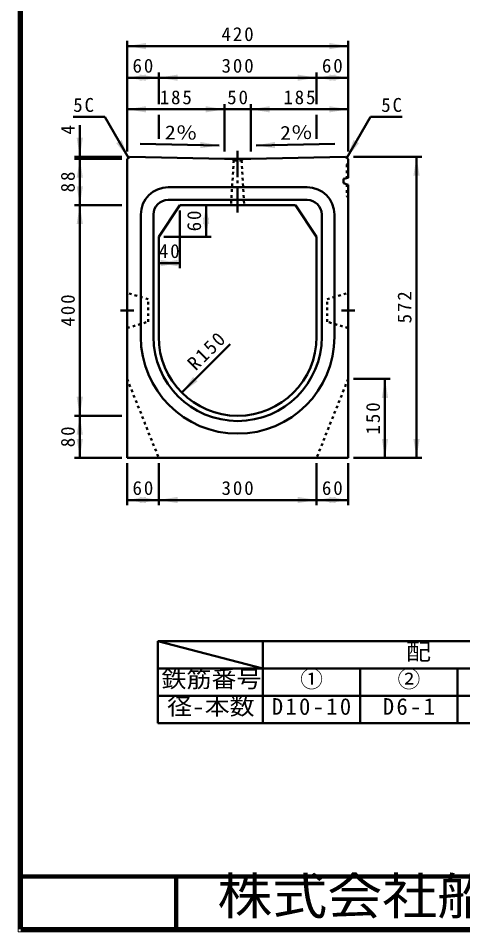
# Model space of a CAD drawing. Units: millimetres, scale not verified. Extents: x 100 to 4105, y 100 to 2870.
# Drawn here: x 100 to 945, y 100 to 1835 of the extents above; entities that cross this region are included whole.
import ezdxf
from ezdxf.enums import TextEntityAlignment as Align

# ---------------------------------------------------------------- set-up
doc = ezdxf.new("R2010")
doc.units = ezdxf.units.MM
doc.header["$LTSCALE"] = 5
for name, pattern in [('USER1', [2.2, 1, -1.2]), ('USER2', [6.847826, 4.565218, -2.282608]), ('USER3', [13.4, 10, -1.2, 1, -1.2])]:
    doc.linetypes.add(name, pattern=pattern)
doc.layers.add('V-nasSTD', color=7, linetype='Continuous', lineweight=50)
doc.styles.add('ＭＳ ゴシック', font='')
doc.styles.get('ＭＳ ゴシック').set_extended_font_data('MS Gothic')

msp = doc.modelspace()

# ---------------------------------------------------------------- hatches: boundary and pattern name
at = {"layer": 'V-nasSTD'}
for points in [[(342.949, 1787.893), (306.949, 1781.893), (342.949, 1775.893)], [(690.949, 1775.893), (726.949, 1781.893), (690.949, 1787.893)], [(342.949, 1727.893), (306.949, 1721.893), (342.949, 1715.893)], [(330.949, 1715.893), (366.949, 1721.893), (330.949, 1727.893)], [(402.949, 1727.893), (366.949, 1721.893), (402.949, 1715.893)], [(630.949, 1715.893), (666.949, 1721.893), (630.949, 1727.893)], [(702.949, 1727.893), (666.949, 1721.893), (702.949, 1715.893)], [(690.949, 1715.893), (726.949, 1721.893), (690.949, 1727.893)], [(342.949, 1667.893), (306.949, 1661.893), (342.949, 1655.893)], [(455.949, 1655.893), (491.949, 1661.893), (455.949, 1667.893)], [(577.949, 1667.893), (541.949, 1661.893), (577.949, 1655.893)], [(690.949, 1655.893), (726.949, 1661.893), (690.949, 1667.893)], [(210.949, 1607.893), (216.949, 1571.893), (222.949, 1607.893)], [(296.645, 1603.57), (309.449, 1569.393), (286.253, 1597.57)], [(446.059, 1599.989), (481.921, 1593.212), (445.799, 1587.991)], [(587.84, 1599.989), (551.978, 1593.212), (588.099, 1587.991)], [(737.253, 1603.57), (724.449, 1569.393), (747.645, 1597.57)], [(222.949, 1531.893), (216.949, 1567.893), (210.949, 1531.893)], [(862.949, 1535.893), (856.949, 1571.893), (850.949, 1535.893)], [(210.949, 1515.893), (216.949, 1479.893), (222.949, 1515.893)], [(222.949, 1443.893), (216.949, 1479.893), (210.949, 1443.893)], [(462.949, 1443.893), (456.949, 1479.893), (450.949, 1443.893)], [(450.949, 1455.893), (456.949, 1419.893), (462.949, 1455.893)], [(402.949, 1375.893), (366.949, 1369.893), (402.949, 1363.893)], [(370.949, 1363.893), (406.949, 1369.893), (370.949, 1375.893)], [(432.096, 1153.525), (410.883, 1123.827), (440.582, 1145.04)], [(802.949, 1113.893), (796.949, 1149.893), (790.949, 1113.893)], [(210.949, 1115.893), (216.949, 1079.893), (222.949, 1115.893)], [(222.949, 1043.893), (216.949, 1079.893), (210.949, 1043.893)], [(210.949, 1035.893), (216.949, 999.893), (222.949, 1035.893)], [(790.949, 1035.893), (796.949, 999.893), (802.949, 1035.893)], [(850.949, 1035.893), (856.949, 999.893), (862.949, 1035.893)], [(342.949, 925.893), (306.949, 919.893), (342.949, 913.893)], [(330.949, 913.893), (366.949, 919.893), (330.949, 925.893)], [(402.949, 925.893), (366.949, 919.893), (402.949, 913.893)], [(630.949, 913.893), (666.949, 919.893), (630.949, 925.893)], [(702.949, 925.893), (666.949, 919.893), (702.949, 913.893)], [(690.949, 913.893), (726.949, 919.893), (690.949, 925.893)]]:
    msp.add_hatch(color=256, dxfattribs=at).paths.add_polyline_path(points)

# ---------------------------------------------------------------- linework, layer by layer
at = {"layer": 'V-nasSTD', "lineweight": 100}
for p, q in [((105, 2865), (105, 105)), ((105, 205), (4100, 205)), ((400, 205), (400, 105)), ((105, 105), (4100, 105))]:
    msp.add_line(p, q, dxfattribs=at)
at = {"layer": 'V-nasSTD'}
for p, q in [((306.949, 1581.893), (306.949, 1791.893)), ((726.949, 1581.893), (726.949, 1791.893)), ((306.949, 1781.893), (726.949, 1781.893)), ((306.949, 1721.893), (366.949, 1721.893)), ((366.949, 1671.893), (366.949, 1731.893)), ((366.949, 1721.893), (666.949, 1721.893)), ((666.949, 1671.893), (666.949, 1731.893)), ((666.949, 1721.893), (726.949, 1721.893)), ((491.949, 1581.893), (491.949, 1671.893)), ((541.949, 1581.893), (541.949, 1671.893)), ((306.949, 1661.893), (491.949, 1661.893)), ((366.949, 1651.493), (366.949, 1605.493)), ((491.949, 1661.893), (541.949, 1661.893)), ((541.949, 1661.893), (726.949, 1661.893)), ((666.949, 1651.493), (666.949, 1605.493)), ((264.449, 1647.335), (204.449, 1647.335)), ((216.949, 1631.893), (216.949, 1571.893)), ((264.449, 1647.335), (309.449, 1569.393)), ((769.449, 1647.335), (724.449, 1569.393)), ((769.449, 1647.335), (829.449, 1647.335)), ((481.921, 1593.212), (331.956, 1596.454)), ((551.978, 1593.212), (701.943, 1596.454)), ((296.949, 1571.893), (206.949, 1571.893)), ((296.949, 1567.893), (206.949, 1567.893)), ((216.949, 1567.893), (216.949, 1571.893)), ((216.949, 1479.893), (216.949, 1567.893)), ((311.949, 1571.893), (306.949, 1566.893)), ((306.949, 999.893), (306.949, 1566.893)), ((491.949, 1567.893), (311.949, 1571.893)), ((491.949, 1567.893), (541.949, 1567.893)), ((541.949, 1567.893), (721.949, 1571.893)), ((721.949, 1571.893), (726.949, 1566.893)), ((726.949, 1566.893), (726.949, 1531.908)), ((736.949, 1571.893), (866.949, 1571.893)), ((856.949, 999.893), (856.949, 1571.893)), ((717.949, 1529.893), (726.949, 1531.908)), ((717.949, 1521.893), (717.949, 1529.893)), ((648.949, 1513.893), (384.949, 1513.893)), ((717.949, 1521.893), (726.949, 1518.535)), ((726.949, 999.893), (726.949, 1518.535)), ((296.949, 1479.893), (206.949, 1479.893)), ((216.949, 1079.893), (216.949, 1479.893)), ((406.949, 1479.893), (366.949, 1419.893)), ((648.949, 1489.893), (384.949, 1489.893)), ((406.949, 1479.893), (626.949, 1479.893)), ((456.949, 1419.893), (456.949, 1479.893)), ((626.949, 1479.893), (666.949, 1419.893)), ((332.949, 1461.893), (332.949, 1229.893)), ((356.949, 1461.893), (356.949, 1229.893)), ((406.949, 1469.893), (406.949, 1359.893)), ((676.949, 1229.893), (676.949, 1461.893)), ((700.949, 1229.893), (700.949, 1461.893)), ((366.949, 1419.893), (366.949, 1229.893)), ((376.949, 1419.893), (466.949, 1419.893)), ((666.949, 1419.893), (666.949, 1229.893)), ((366.949, 1369.893), (406.949, 1369.893)), ((410.883, 1123.827), (502.807, 1215.751)), ((736.949, 1149.893), (806.949, 1149.893)), ((796.949, 999.893), (796.949, 1149.893)), ((296.949, 1079.893), (206.949, 1079.893)), ((216.949, 999.893), (216.949, 1079.893)), ((296.949, 999.893), (206.949, 999.893)), ((306.949, 999.893), (726.949, 999.893)), ((306.949, 989.893), (306.949, 909.893)), ((366.949, 989.893), (366.949, 909.893)), ((666.949, 989.893), (666.949, 909.893)), ((726.949, 989.893), (726.949, 909.893)), ((736.949, 999.893), (866.949, 999.893)), ((306.949, 919.893), (366.949, 919.893)), ((366.949, 919.893), (666.949, 919.893)), ((666.949, 919.893), (726.949, 919.893)), ((365, 652), (365, 600)), ((565, 652), (365, 652)), ((365, 652), (565, 600)), ((565, 600), (565, 652)), ((750, 652), (565, 652)), ((935, 652), (750, 652)), ((1120, 652), (935, 652)), ((365, 600), (530, 600)), ((365, 600), (365, 548)), ((565, 600), (365, 600)), ((565, 600), (750, 600)), ((565, 548), (565, 600)), ((565, 600), (565, 548)), ((750, 600), (935, 600)), ((750, 548), (750, 600)), ((750, 600), (750, 548)), ((935, 600), (1120, 600)), ((935, 548), (935, 600)), ((935, 600), (935, 548)), ((365, 548), (365, 496)), ((565, 548), (365, 548)), ((565, 548), (750, 548)), ((565, 496), (565, 548)), ((565, 548), (565, 496)), ((750, 548), (935, 548)), ((750, 496), (750, 548)), ((750, 548), (750, 496)), ((935, 548), (1120, 548)), ((935, 496), (935, 548)), ((935, 548), (935, 496)), ((365, 496), (565, 496)), ((565, 496), (750, 496)), ((750, 496), (935, 496)), ((935, 496), (1120, 496))]:
    msp.add_line(p, q, dxfattribs=at)
at = {"layer": 'V-nasSTD', "linetype": 'USER3'}
for p, q in [((516.949, 1582.893), (516.949, 1464.893)), ((319.449, 1279.893), (294.449, 1279.893)), ((714.449, 1279.893), (739.449, 1279.893))]:
    msp.add_line(p, q, dxfattribs=at)
at = {"layer": 'V-nasSTD', "linetype": 'USER1'}
for p, q in [((509.449, 1564.893), (504.449, 1479.893)), ((509.449, 1564.893), (506.449, 1567.893)), ((509.449, 1564.893), (524.449, 1564.893)), ((524.449, 1564.893), (527.449, 1567.893)), ((524.449, 1564.893), (529.449, 1479.893)), ((724.649, 1556.893), (726.949, 1559.193)), ((724.649, 1556.893), (724.649, 1531.393)), ((724.649, 1519.393), (724.649, 1496.893)), ((724.649, 1496.893), (726.949, 1494.593)), ((346.949, 1301.393), (306.949, 1313.393)), ((346.949, 1258.393), (346.949, 1301.393)), ((686.949, 1301.393), (726.949, 1313.393)), ((686.949, 1258.393), (686.949, 1301.393)), ((306.949, 1246.393), (346.949, 1258.393)), ((726.949, 1246.393), (686.949, 1258.393)), ((306.949, 1149.893), (366.949, 999.893)), ((726.949, 1149.893), (666.949, 999.893))]:
    msp.add_line(p, q, dxfattribs=at)
at = {"layer": 'V-nasSTD', "linetype": 'USER2'}
for p, q in [((306.949, 1313.393), (306.949, 1246.393)), ((726.949, 1313.393), (726.949, 1246.393))]:
    msp.add_line(p, q, dxfattribs=at)
at = {"layer": 'V-nasSTD', "lineweight": 13}
msp.add_lwpolyline([(100, 100), (100, 2870), (4105, 2870), (4105, 100)], close=True, dxfattribs=at)
at = {"layer": 'V-nasSTD'}
for centre, radius, start, end in [((384.949, 1461.893), 52, 90, 180), ((648.949, 1461.893), 52, 0, 90), ((384.949, 1461.893), 28, 90, 180), ((648.949, 1461.893), 28, 0, 90), ((516.949, 1229.893), 184, 180, 270), ((516.949, 1229.893), 160, 180, 270), ((516.949, 1229.893), 150, 180, 270), ((516.949, 1229.893), 150, 270, 0), ((516.949, 1229.893), 184, 270, 0), ((516.949, 1229.893), 160, 270, 0)]:
    msp.add_arc(centre, radius, start, end, dxfattribs=at)

# ---------------------------------------------------------------- texts
at = {"layer": 'V-nasSTD', "style": 'ＭＳ ゴシック', "width": 1.15}
for rotation, p in [(358.761, (378.923, 1631.447)), (1.239, (597.389, 1630.202))]:
    msp.add_text('2％', height=26.39, rotation=rotation, dxfattribs=at).set_placement(p, align=Align.TOP_LEFT)
at = {"layer": 'V-nasSTD', "style": 'ＭＳ ゴシック'}
msp.add_text('4', height=26.39, rotation=90, dxfattribs=at).set_placement((180.949, 1613.893), align=Align.TOP_LEFT)
at = {"layer": 'V-nasSTD', "style": 'ＭＳ ゴシック', "width": 1.1}
for s, height, p in [('配\u3000\u3000\u3000\u3000\u3000\u3000\u3000\u3000\u3000\u3000筋', 31.67, (837.04, 647.6)), ('鉄筋番号', 31.67, (372.12, 595.6)), ('径-本数', 31.67, (382.92, 543.6)), ('株式会社船生コンクリート工業', 69.65, (478.279, 202.55))]:
    msp.add_text(s, height=height, dxfattribs=at).set_placement(p, align=Align.TOP_LEFT)
at = {"layer": 'V-nasSTD', "style": 'ＭＳ ゴシック'}
for s, p in [('①', (635.9, 595.6)), ('②', (820.9, 595.6))]:
    msp.add_text(s, height=31.67, dxfattribs=at).set_placement(p, align=Align.TOP_LEFT)
at = {"layer": 'V-nasSTD', "attachment_point": 1, "style": 'ＭＳ ゴシック'}
for s, insert, char_height in [('\\T1.2;420', (486.349, 1817.893), 26.39), ('\\T1.2;60', (317.149, 1757.893), 26.39), ('\\T1.2;300', (486.349, 1757.893), 26.39), ('\\T1.2;60', (677.149, 1757.893), 26.39), ('\\T1.2;5C', (204.449, 1683.335), 26.39), ('\\T1.2;185', (368.849, 1697.893), 26.39), ('\\T1.2;50', (497.149, 1697.893), 26.39), ('\\T1.2;185', (603.849, 1697.893), 26.39), ('\\T1.2;5C', (789.849, 1683.335), 26.39), ('\\T1.2;40', (367.149, 1405.893), 26.39), ('\\T1.2;60', (317.149, 955.893), 26.39), ('\\T1.2;300', (486.349, 955.893), 26.39), ('\\T1.2;60', (677.149, 955.893), 26.39), ('\\T1.2;D10-10', (581.9, 543.6), 31.67), ('\\T1.2;D6-1', (792.82, 543.6), 31.67)]:
    msp.add_mtext(s, dxfattribs=dict(at, insert=insert, char_height=char_height))
at = {"layer": 'V-nasSTD', "char_height": 26.39, "attachment_point": 1, "style": 'ＭＳ ゴシック'}
for s, insert, rotation in [('\\T1.2;88', (180.949, 1504.093), 90), ('\\T1.2;60', (420.949, 1430.093), 90), ('\\T1.2;400', (180.949, 1249.293), 90), ('\\T1.2;572', (820.949, 1255.293), 90), ('\\T1.2;R150', (418.803, 1182.658), 45), ('\\T1.2;150', (760.949, 1044.293), 90), ('\\T1.2;80', (180.949, 1020.093), 90)]:
    msp.add_mtext(s, dxfattribs=dict(at, insert=insert, rotation=rotation))

doc.saveas('drawing.dxf')
